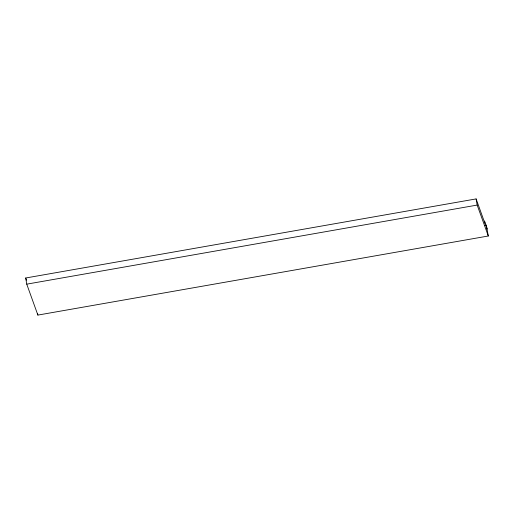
<?xml version="1.0" encoding="UTF-8"?>
<svg xmlns="http://www.w3.org/2000/svg" width="514" height="514" viewBox="0 0 514 514"><rect width="100%" height="100%" fill="white"/><g stroke="black" fill="none" stroke-linecap="round" stroke-linejoin="round"><path stroke-width="0.77" d="M486.308 225.093L488.3 236.003L37.882 315.088L26.747 284.152L25.7 277.997L476.118 198.912L484.895 223.301L484.567 221.039L486.996 229.122L486.308 225.093L484.728 225.37M26.747 284.152L477.165 205.073L488.3 236.003M25.7 277.997L26.497 280.214M476.118 198.912L477.165 205.073M37.618 313.521L37.882 315.088"/></g></svg>
